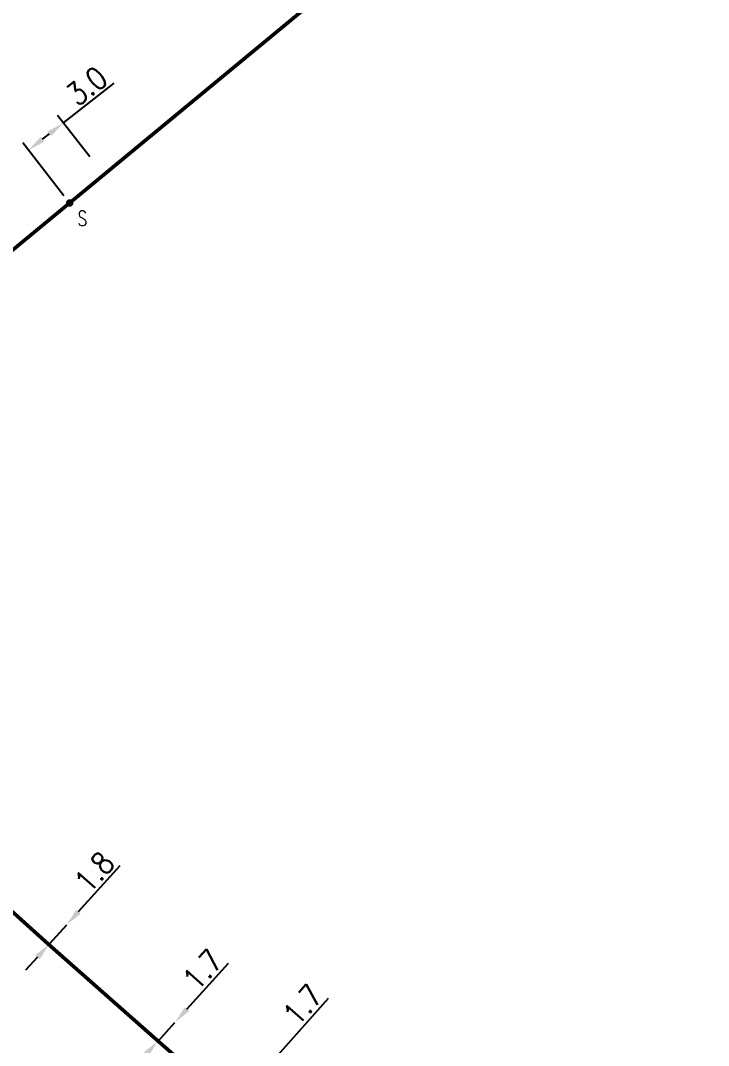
# Model space of a CAD drawing. Header units: millimetres. Extents: x 107999 to 109004, y 120010 to 121005.
# Drawn here: x 108736 to 108782.5, y 120471.9 to 120541.2 of the extents above; entities that cross this region are included whole.
import ezdxf
from ezdxf.enums import TextEntityAlignment as Align

# ---------------------------------------------------------------- set-up
doc = ezdxf.new("R2010")
doc.units = ezdxf.units.MM
doc.header["$PDMODE"] = 34
doc.linetypes.add('L_25_AP', pattern=[2000, 1000, 1000])
doc.linetypes.add('L_25_PE', pattern=[2000, 1000, 1000])
doc.layers.get('0').update_dxf_attribs({"linetype": 'CONTINUOUS'})
doc.layers.get('Defpoints').update_dxf_attribs({"linetype": 'CONTINUOUS'})
doc.layers.add('L_150', color=1, linetype='CONTINUOUS')
doc.layers.add('L_300', color=7, linetype='CONTINUOUS')
doc.styles.add('G_ROMANS', font='ROMANS.SHX', dxfattribs={"width": 0.75})
doc.styles.get("Standard").update_dxf_attribs({"font": 'romans.shx', "width": 0.85})
doc.dimstyles.get("Standard").update_dxf_attribs({"dimtxt": 1.5, "dimasz": 1.2, "dimexe": 0.625, "dimexo": 0.625, "dimgap": 0.25, "dimtad": 1, "dimdec": 1, "dimzin": 0, "dimdsep": 46, "dimtxsty": 'Standard', "dimcen": -0.5, "dimadec": 0, "dimazin": 0, "dimtfac": 1, "dimtdec": 1, "dimtmove": 0, "dimatfit": 3, "dimfxl": 0, "dimtolj": 1, "dimtzin": 0, "dimarcsym": 0})

# ---------------------------------------------------------------- blocks, each defined once
blk = doc.blocks.new('*D777')
at = {"layer": 'Defpoints', "color": 0, "linetype": 'Continuous', "transparency": 16777216}
for p in [(108738.871, 120534.283), (108741.043, 120531.501), (108739.296, 120528.872)]:
    blk.add_point(p, dxfattribs=at)
at = {"layer": 'L_300', "color": 0, "linetype": 'Continuous', "lineweight": -2, "transparency": 16777216}
for p, q in [((108738.871, 120534.283), (108742.316, 120536.974)), ((108740.658, 120531.994), (108738.486, 120534.776)), ((108737.456, 120533.179), (108737.925, 120533.545)), ((108738.911, 120529.365), (108736.125, 120532.933))]:
    blk.add_line(p, q, dxfattribs=at)
at = {"layer": 'L_300', "color": 0, "linetype": 'Continuous', "transparency": 16777216}
for points in [[(108737.802, 120533.703), (108738.048, 120533.387), (108738.871, 120534.283)], [(108737.333, 120533.336), (108737.579, 120533.021), (108736.51, 120532.44)]]:
    blk.add_solid(points, dxfattribs=at)
at = {"layer": 'L_300', "color": 0, "linetype": 'Continuous', "transparency": 16777216, "insert": (108740.451, 120536.786), "char_height": 1.5, "attachment_point": 5, "rotation": 37.98152}
blk.add_mtext('\\A1;3.0', dxfattribs=at)
blk = doc.blocks.new('L_300_11')
at = {"color": 0, "linetype": 'Continuous', "const_width": 0.248, "flags": 128}
blk.add_lwpolyline([(-0.126, 0, 1), (0.126, 0, 1)], format="xyb", close=True, dxfattribs=at)
at = {"linetype": 'Continuous', "style": 'G_ROMANS', "width": 0.75}
blk.add_attdef('S', text='', height=1, dxfattribs=at).set_placement((0, 1.35), align=Align.MIDDLE_CENTER)
at = {"color": 0, "linetype": 'Continuous', "width": 0.75, "flags": 3}
for tag, p in [('DEF_LEG', (0, -5)), ('DEF_COUP', (0, -7.5)), ('DEF_TYPE', (0, -10))]:
    blk.add_attdef(tag, text='', height=1.2, dxfattribs=at).set_placement(p, align=Align.MIDDLE)
blk = doc.blocks.new('*D847')
at = {"layer": 'Defpoints', "color": 0, "linetype": 'Continuous', "transparency": 16777216}
for p in [(108739.101, 120480.083), (108739.101, 120480.083), (108737.929, 120478.784)]:
    blk.add_point(p, dxfattribs=at)
at = {"layer": 'L_150', "color": 0, "linetype": 'Continuous', "lineweight": -2, "transparency": 16777216}
for p, q in [((108739.905, 120480.974), (108742.711, 120484.085)), ((108737.929, 120478.784), (108739.101, 120480.083)), ((108737.125, 120477.893), (108736.321, 120477.002))]:
    blk.add_line(p, q, dxfattribs=at)
at = {"layer": 'L_150', "color": 0, "linetype": 'Continuous', "transparency": 16777216}
for points in [[(108739.756, 120481.108), (108740.053, 120480.84), (108739.101, 120480.083)], [(108736.977, 120478.027), (108737.274, 120477.759), (108737.929, 120478.784)]]:
    blk.add_solid(points, dxfattribs=at)
at = {"layer": 'L_150', "color": 0, "linetype": 'Continuous', "transparency": 16777216, "insert": (108740.967, 120483.645), "char_height": 1.5, "attachment_point": 5, "rotation": 47.94677}
blk.add_mtext('\\A1;1.8', dxfattribs=at)
blk = doc.blocks.new('*D848')
at = {"layer": 'Defpoints', "color": 0, "linetype": 'Continuous', "transparency": 16777216}
for p in [(108746.412, 120473.481), (108746.412, 120473.481), (108745.271, 120472.221)]:
    blk.add_point(p, dxfattribs=at)
at = {"layer": 'L_150', "color": 0, "linetype": 'Continuous', "lineweight": -2, "transparency": 16777216}
for p, q in [((108747.218, 120474.37), (108750.03, 120477.475)), ((108745.271, 120472.221), (108746.412, 120473.481)), ((108744.465, 120471.332), (108743.659, 120470.443))]:
    blk.add_line(p, q, dxfattribs=at)
at = {"layer": 'L_150', "color": 0, "linetype": 'Continuous', "transparency": 16777216}
for points in [[(108747.069, 120474.505), (108747.366, 120474.236), (108746.412, 120473.481)], [(108744.317, 120471.466), (108744.613, 120471.198), (108745.271, 120472.221)]]:
    blk.add_solid(points, dxfattribs=at)
at = {"layer": 'L_150', "color": 0, "linetype": 'Continuous', "transparency": 16777216, "insert": (108748.286, 120477.039), "char_height": 1.5, "attachment_point": 5, "rotation": 47.82498}
blk.add_mtext('\\A1;1.7', dxfattribs=at)
blk = doc.blocks.new('*D849')
at = {"layer": 'Defpoints', "color": 0, "linetype": 'Continuous', "transparency": 16777216}
for p in [(108751.385, 120469.051), (108751.385, 120469.051), (108750.288, 120467.819)]:
    blk.add_point(p, dxfattribs=at)
at = {"layer": 'L_150', "color": 0, "linetype": 'Continuous', "lineweight": -2, "transparency": 16777216}
for p, q in [((108752.183, 120469.947), (108756.792, 120475.121)), ((108750.288, 120467.819), (108751.385, 120469.051)), ((108749.49, 120466.923), (108748.691, 120466.027))]:
    blk.add_line(p, q, dxfattribs=at)
at = {"layer": 'L_150', "color": 0, "linetype": 'Continuous', "transparency": 16777216}
for points in [[(108752.034, 120470.08), (108752.333, 120469.814), (108751.385, 120469.051)], [(108749.34, 120467.056), (108749.639, 120466.79), (108750.288, 120467.819)]]:
    blk.add_solid(points, dxfattribs=at)
at = {"layer": 'L_150', "color": 0, "linetype": 'Continuous', "transparency": 16777216, "insert": (108755.051, 120474.67), "char_height": 1.5, "attachment_point": 5, "rotation": 48.30747}
blk.add_mtext('\\A1;1.7', dxfattribs=at)

msp = doc.modelspace()

# ---------------------------------------------------------------- linework, layer by layer
at = {"layer": 'L_150', "linetype": 'L_25_AP', "const_width": 0.25, "flags": 128}
msp.add_lwpolyline([(108953.035, 120758.612), (108949.871, 120754.961), (108892.158, 120679.295), (108881.477, 120667.173), (108820.475, 120612.407), (108817.584, 120611.342), (108806.559, 120598.327), (108804.968, 120596.656), (108802.685, 120594.501), (108798.327, 120589.479), (108777.078, 120565.179), (108761.634, 120547.336), (108739.296, 120528.872), (108717.914, 120511.222), (108716.365, 120509.918), (108712.817, 120509.939), (108711.894, 120512.486), (108711.591, 120513.314)], dxfattribs=at)
at = {"layer": 'L_150', "linetype": 'L_25_PE', "flags": 128}
msp.add_lwpolyline([(108712.758, 120488.305, 0.25, 0.25, 0), (108712.986, 120488.861, 0.25, 0.25, 0), (108713.295, 120489.062, 0.25, 0.25, 0), (108713.392, 120489.345, 0.25, 0.25, 0), (108713.879, 120490.766, 0.25, 0.25, 0), (108716.284, 120497.784, 0.25, 0.25, 0), (108717.817, 120499.123, 0.25, 0.25, 0), (108718.545, 120498.429, 0.25, 0.25, 0), (108718.894, 120496.257, 0.25, 0.25, 0), (108723.607, 120491.504, 0.25, 0.25, 0), (108731.013, 120484.945, 0.25, 0.25, 0), (108737.89, 120478.741, 0.25, 0.25, 0), (108745.271, 120472.221, 0.25, 0.25, 0), (108750.288, 120467.819, 0.25, 0.25, 0), (108756.864, 120461.898, 0.25, 0.25, 0), (108760.983, 120458.202, 0.25, 0.25, 0), (108767.652, 120452.291, 0.25, 0.25, 0), (108773.253, 120447.191, 0.25, 0.25, 0), (108774.106, 120446.415, 0.25, 0.25, 0), (108777.326, 120443.647, 0.25, 0.25, 0), (108786.06, 120436.305, 0.25, 0.25, 0), (108789.599, 120433.067, 0.25, 0.25, 0), (108796.533, 120427.034, 0.25, 0.25, 0), (108800.825, 120423.548, 0.25, 0.25, 0), (108806.719, 120417.983, 0.25, 0.25, 0), (108813.462, 120406.506, 0.25, 0.25, 0), (108818.113, 120397.245, 0.25, 0.25, 0), (108822.395, 120389.235, 0.25, 0.25, 0), (108826.753, 120381.162, 0.25, 0.25, 0), (108834.241, 120367.585, 0.25, 0.25, 0), (108834.95, 120366.302, 0, 0, 0)], format="xyseb", dxfattribs=at)

# ---------------------------------------------------------------- block references
at = {"layer": 'L_300'}
ref = msp.add_blockref('L_300_11', (108739.296, 120528.872), dxfattribs=dict(at, rotation=219.5385441290149))
ref.add_attrib('S', 'S', dxfattribs={"layer": '0', "linetype": 'Continuous', "height": 1, "style": 'G_ROMANS', "width": 0.75}).set_placement((108740.155, 120527.831), align=Align.MIDDLE_CENTER)

# ---------------------------------------------------------------- dimensions: what is measured, and where the dimension line sits
at = {"layer": 'L_150', "linetype": 'Continuous'}
for base, p1, p2, angle, override, picture, middle in [((108739.101, 120480.083), (108737.92881, 120478.78358), (108739.101, 120480.083), 227.94677, {"dimscale": 1, "dimlfac": 1, "dimlunit": 2, "dimatfit": 0}, '*D847', (108741.70971, 120482.97486)), ((108746.412, 120473.481), (108745.271, 120472.221), (108746.412, 120473.481), 227.82498, {"dimscale": 1, "dimlfac": 1, "dimlunit": 2, "dimatfit": 0}, '*D848', (108749.027, 120476.367)), ((108751.385, 120469.051), (108750.288, 120467.819), (108751.385, 120469.051), 228.30747, {"dimatfit": 0}, '*D849', (108755.798, 120474.005))]:
    dim = msp.add_linear_dim(base=base, p1=p1, p2=p2, angle=angle, dimstyle='Standard', override=override, dxfattribs=at)
    dim.commit()
    dim.dimension.update_dxf_attribs({"geometry": picture, "text_midpoint": middle, "dimtype": 160})
at = {"layer": 'L_300', "linetype": 'Continuous'}
dim = msp.add_linear_dim(base=(108738.871, 120534.283), p1=(108739.296, 120528.872), p2=(108741.043, 120531.501), angle=217.98152, dimstyle='Standard', dxfattribs=at)
dim.commit()
dim.dimension.update_dxf_attribs({"geometry": '*D777', "text_midpoint": (108741.066, 120535.998), "dimtype": 160})

doc.saveas('drawing.dxf')
